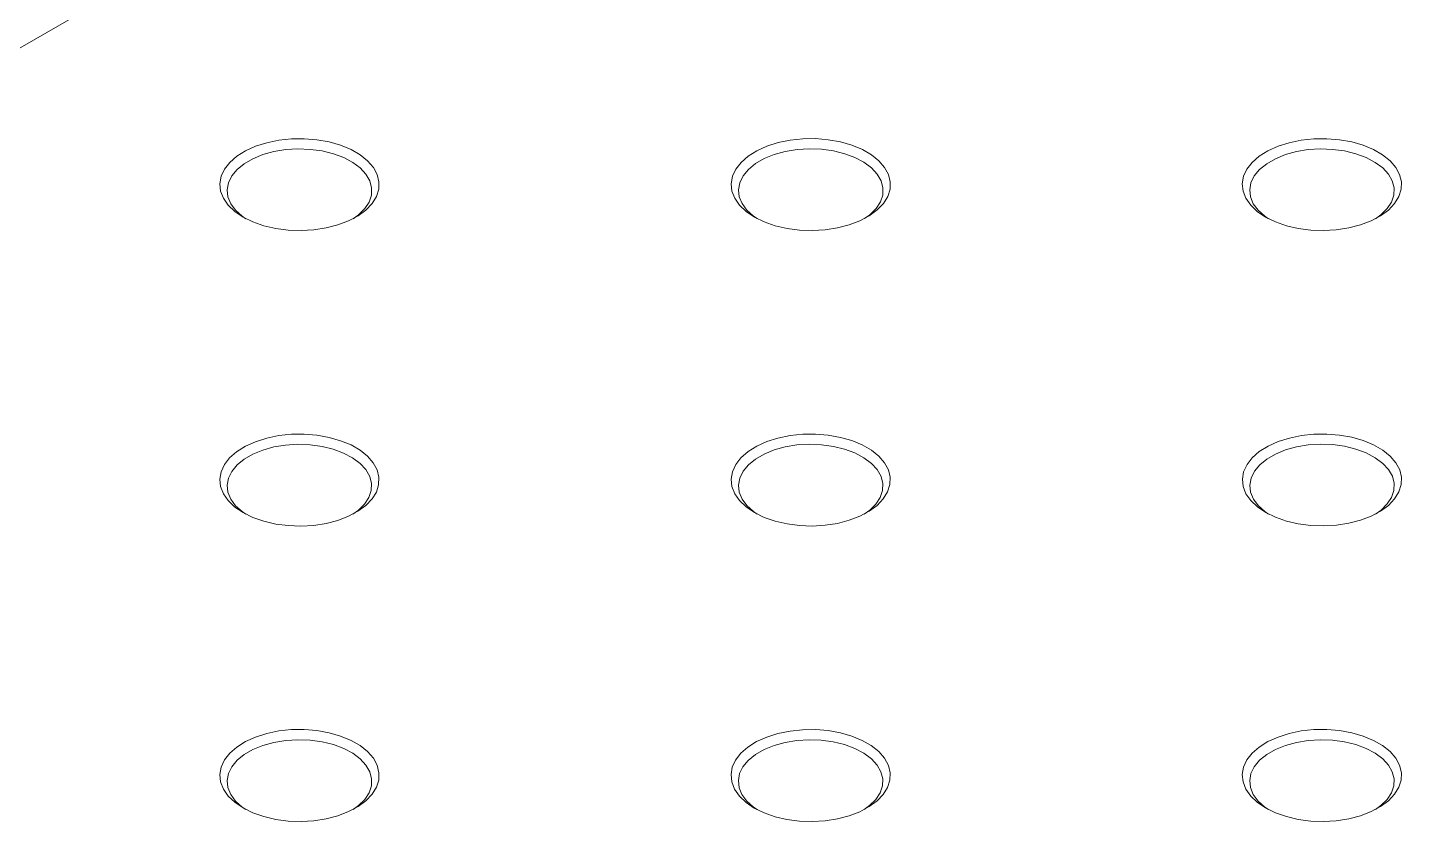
# Model space of a CAD drawing. Header units: millimetres. Extents: x 2 to 278, y 1 to 215.
# Drawn here: x 33.44 to 57.19, y 173 to 186.71 of the extents above; entities that cross this region are included whole.
import ezdxf

# ---------------------------------------------------------------- set-up
doc = ezdxf.new("R2010")
doc.units = ezdxf.units.MM

msp = doc.modelspace()

# ---------------------------------------------------------------- linework, layer by layer
at = {"color": 7, "linetype": 'Continuous', "lineweight": 18}
msp.add_line((50.097, 196.051), (17.26, 177.094), dxfattribs=at)
at = {"color": 7, "linetype": 'Continuous', "lineweight": 18, "flags": 128}
for points in [[(37.166, 183.435), (37.023, 183.533), (36.908, 183.642), (36.825, 183.761), (36.776, 183.886), (36.763, 184.013), (36.785, 184.141), (36.843, 184.264), (36.934, 184.381), (37.056, 184.488), (37.206, 184.582), (37.381, 184.661), (37.575, 184.722), (37.783, 184.765), (38.001, 184.788), (38.223, 184.791), (38.442, 184.773), (38.654, 184.735), (38.852, 184.678), (39.032, 184.603), (39.189, 184.512), (39.318, 184.409), (39.417, 184.294), (39.483, 184.172), (39.514, 184.045), (39.51, 183.917), (39.47, 183.792), (39.395, 183.671), (39.289, 183.559), (39.152, 183.458), (38.989, 183.372), (38.804, 183.301), (38.602, 183.249), (38.388, 183.215), (38.168, 183.203), (37.946, 183.21), (37.73, 183.238), (37.525, 183.286), (37.335, 183.352), (37.166, 183.435)], [(39.067, 183.409), (39.16, 183.477), (39.268, 183.583), (39.342, 183.697), (39.383, 183.817), (39.387, 183.94), (39.356, 184.061), (39.289, 184.177), (39.19, 184.285), (39.06, 184.382), (38.904, 184.465), (38.726, 184.531), (38.531, 184.579), (38.325, 184.607), (38.113, 184.615), (37.902, 184.602), (37.698, 184.569), (37.507, 184.516), (37.334, 184.445), (37.184, 184.359), (37.062, 184.259), (36.97, 184.148), (36.913, 184.031), (36.89, 183.909), (36.904, 183.787), (36.953, 183.668), (37.036, 183.555), (37.151, 183.452), (37.213, 183.409)], [(46.006, 183.436), (45.863, 183.534), (45.748, 183.643), (45.665, 183.762), (45.617, 183.886), (45.603, 184.014), (45.625, 184.141), (45.683, 184.265), (45.774, 184.382), (45.896, 184.488), (46.046, 184.582), (46.221, 184.661), (46.415, 184.723), (46.623, 184.766), (46.841, 184.789), (47.063, 184.792), (47.282, 184.774), (47.494, 184.736), (47.692, 184.678), (47.872, 184.604), (48.029, 184.513), (48.158, 184.409), (48.257, 184.295), (48.323, 184.173), (48.354, 184.046), (48.35, 183.918), (48.31, 183.792), (48.236, 183.672), (48.129, 183.56), (47.992, 183.459), (47.829, 183.372), (47.644, 183.302), (47.442, 183.249), (47.228, 183.216), (47.008, 183.203), (46.786, 183.211), (46.57, 183.239), (46.365, 183.287), (46.175, 183.353), (46.006, 183.436)], [(47.907, 183.41), (48, 183.478), (48.108, 183.583), (48.183, 183.698), (48.223, 183.818), (48.227, 183.94), (48.196, 184.061), (48.13, 184.178), (48.03, 184.286), (47.9, 184.383), (47.744, 184.465), (47.566, 184.532), (47.371, 184.58), (47.165, 184.608), (46.953, 184.616), (46.743, 184.603), (46.539, 184.57), (46.347, 184.517), (46.174, 184.446), (46.024, 184.36), (45.902, 184.26), (45.81, 184.149), (45.753, 184.031), (45.73, 183.91), (45.744, 183.788), (45.793, 183.669), (45.876, 183.556), (45.991, 183.453), (46.053, 183.41)], [(54.844, 183.435), (54.7, 183.533), (54.586, 183.642), (54.503, 183.761), (54.454, 183.886), (54.441, 184.013), (54.463, 184.141), (54.52, 184.264), (54.611, 184.381), (54.733, 184.488), (54.884, 184.582), (55.058, 184.661), (55.252, 184.722), (55.461, 184.765), (55.679, 184.788), (55.901, 184.791), (56.12, 184.773), (56.332, 184.735), (56.53, 184.678), (56.71, 184.603), (56.866, 184.512), (56.996, 184.409), (57.095, 184.294), (57.161, 184.172), (57.192, 184.045), (57.187, 183.917), (57.148, 183.792), (57.073, 183.671), (56.966, 183.559), (56.83, 183.458), (56.667, 183.372), (56.482, 183.301), (56.28, 183.249), (56.066, 183.215), (55.845, 183.203), (55.624, 183.21), (55.408, 183.238), (55.202, 183.286), (55.013, 183.352), (54.844, 183.435)], [(56.744, 183.409), (56.838, 183.477), (56.945, 183.583), (57.02, 183.697), (57.06, 183.817), (57.065, 183.94), (57.034, 184.061), (56.967, 184.177), (56.868, 184.285), (56.738, 184.382), (56.582, 184.465), (56.404, 184.531), (56.209, 184.579), (56.002, 184.607), (55.791, 184.615), (55.58, 184.602), (55.376, 184.569), (55.185, 184.516), (55.012, 184.445), (54.862, 184.359), (54.739, 184.259), (54.648, 184.148), (54.59, 184.031), (54.568, 183.909), (54.581, 183.787), (54.63, 183.668), (54.713, 183.555), (54.828, 183.452), (54.891, 183.409)], [(37.165, 178.332), (37.021, 178.429), (36.907, 178.539), (36.824, 178.658), (36.775, 178.782), (36.762, 178.91), (36.784, 179.037), (36.841, 179.161), (36.932, 179.278), (37.054, 179.384), (37.205, 179.478), (37.379, 179.557), (37.573, 179.619), (37.782, 179.662), (38, 179.685), (38.222, 179.688), (38.441, 179.67), (38.653, 179.632), (38.851, 179.574), (39.031, 179.5), (39.187, 179.409), (39.317, 179.305), (39.416, 179.191), (39.482, 179.069), (39.513, 178.942), (39.508, 178.814), (39.469, 178.688), (39.394, 178.568), (39.287, 178.456), (39.151, 178.355), (38.988, 178.268), (38.803, 178.198), (38.601, 178.145), (38.387, 178.112), (38.166, 178.099), (37.945, 178.107), (37.729, 178.135), (37.523, 178.183), (37.334, 178.249), (37.165, 178.332)], [(46.005, 178.333), (45.861, 178.43), (45.747, 178.54), (45.664, 178.658), (45.615, 178.783), (45.602, 178.911), (45.624, 179.038), (45.682, 179.162), (45.772, 179.278), (45.895, 179.385), (46.045, 179.479), (46.219, 179.558), (46.413, 179.62), (46.622, 179.663), (46.84, 179.686), (47.062, 179.688), (47.281, 179.67), (47.493, 179.632), (47.691, 179.575), (47.871, 179.5), (48.027, 179.41), (48.157, 179.306), (48.256, 179.192), (48.322, 179.069), (48.353, 178.943), (48.349, 178.815), (48.309, 178.689), (48.234, 178.569), (48.127, 178.457), (47.991, 178.356), (47.828, 178.269), (47.643, 178.199), (47.441, 178.146), (47.227, 178.113), (47.006, 178.1), (46.785, 178.108), (46.569, 178.136), (46.363, 178.184), (46.174, 178.25), (46.005, 178.333)], [(54.845, 178.333), (54.702, 178.431), (54.587, 178.54), (54.504, 178.659), (54.455, 178.784), (54.442, 178.912), (54.464, 179.039), (54.522, 179.162), (54.613, 179.279), (54.735, 179.386), (54.885, 179.48), (55.06, 179.559), (55.254, 179.62), (55.462, 179.663), (55.68, 179.686), (55.902, 179.689), (56.121, 179.671), (56.333, 179.633), (56.531, 179.576), (56.711, 179.501), (56.868, 179.411), (56.997, 179.307), (57.096, 179.192), (57.162, 179.07), (57.193, 178.944), (57.189, 178.816), (57.149, 178.69), (57.074, 178.569), (56.968, 178.457), (56.831, 178.357), (56.668, 178.27), (56.483, 178.199), (56.281, 178.147), (56.067, 178.114), (55.847, 178.101), (55.625, 178.109), (55.409, 178.137), (55.204, 178.184), (55.014, 178.251), (54.845, 178.333)], [(39.065, 178.306), (39.159, 178.374), (39.266, 178.479), (39.341, 178.594), (39.381, 178.714), (39.386, 178.836), (39.355, 178.957), (39.288, 179.074), (39.189, 179.182), (39.059, 179.279), (38.903, 179.361), (38.725, 179.428), (38.53, 179.476), (38.323, 179.504), (38.112, 179.512), (37.901, 179.499), (37.697, 179.466), (37.506, 179.413), (37.333, 179.342), (37.183, 179.256), (37.06, 179.156), (36.969, 179.045), (36.911, 178.927), (36.889, 178.806), (36.902, 178.684), (36.951, 178.564), (37.034, 178.452), (37.149, 178.349), (37.212, 178.306)], [(47.905, 178.307), (47.999, 178.374), (48.106, 178.48), (48.181, 178.595), (48.222, 178.715), (48.226, 178.837), (48.195, 178.958), (48.128, 179.074), (48.029, 179.182), (47.899, 179.279), (47.743, 179.362), (47.565, 179.428), (47.37, 179.476), (47.164, 179.505), (46.952, 179.513), (46.741, 179.5), (46.537, 179.466), (46.346, 179.414), (46.173, 179.343), (46.023, 179.256), (45.901, 179.156), (45.809, 179.046), (45.751, 178.928), (45.729, 178.806), (45.742, 178.684), (45.791, 178.565), (45.875, 178.453), (45.99, 178.35), (46.052, 178.307)], [(56.746, 178.308), (56.839, 178.375), (56.947, 178.481), (57.021, 178.595), (57.062, 178.715), (57.066, 178.838), (57.035, 178.959), (56.968, 179.075), (56.869, 179.183), (56.739, 179.28), (56.583, 179.363), (56.405, 179.429), (56.21, 179.477), (56.004, 179.506), (55.792, 179.513), (55.581, 179.5), (55.377, 179.467), (55.186, 179.414), (55.013, 179.344), (54.863, 179.257), (54.741, 179.157), (54.649, 179.047), (54.592, 178.929), (54.569, 178.807), (54.583, 178.685), (54.632, 178.566), (54.715, 178.453), (54.83, 178.351), (54.892, 178.308)], [(37.166, 173.23), (37.023, 173.328), (36.908, 173.437), (36.825, 173.556), (36.776, 173.681), (36.763, 173.808), (36.785, 173.936), (36.843, 174.059), (36.934, 174.176), (37.056, 174.283), (37.206, 174.377), (37.381, 174.455), (37.575, 174.517), (37.783, 174.56), (38.001, 174.583), (38.223, 174.586), (38.442, 174.568), (38.654, 174.53), (38.852, 174.473), (39.032, 174.398), (39.189, 174.307), (39.318, 174.204), (39.417, 174.089), (39.483, 173.967), (39.514, 173.84), (39.51, 173.712), (39.47, 173.587), (39.395, 173.466), (39.289, 173.354), (39.152, 173.253), (38.989, 173.167), (38.804, 173.096), (38.602, 173.043), (38.388, 173.01), (38.168, 172.998), (37.946, 173.005), (37.73, 173.033), (37.525, 173.081), (37.335, 173.147), (37.166, 173.23)], [(39.067, 173.204), (39.16, 173.272), (39.268, 173.377), (39.342, 173.492), (39.383, 173.612), (39.387, 173.735), (39.356, 173.856), (39.289, 173.972), (39.19, 174.08), (39.06, 174.177), (38.904, 174.26), (38.726, 174.326), (38.531, 174.374), (38.325, 174.402), (38.113, 174.41), (37.902, 174.397), (37.698, 174.364), (37.507, 174.311), (37.334, 174.24), (37.184, 174.154), (37.062, 174.054), (36.97, 173.943), (36.913, 173.826), (36.89, 173.704), (36.904, 173.582), (36.953, 173.463), (37.036, 173.35), (37.151, 173.247), (37.213, 173.204)], [(46.004, 173.229), (45.86, 173.327), (45.745, 173.436), (45.663, 173.555), (45.614, 173.68), (45.601, 173.808), (45.623, 173.935), (45.68, 174.058), (45.771, 174.175), (45.893, 174.282), (46.044, 174.376), (46.218, 174.455), (46.412, 174.516), (46.621, 174.559), (46.839, 174.582), (47.06, 174.585), (47.28, 174.567), (47.491, 174.529), (47.69, 174.472), (47.87, 174.397), (48.026, 174.307), (48.156, 174.203), (48.255, 174.088), (48.321, 173.966), (48.352, 173.84), (48.347, 173.712), (48.307, 173.586), (48.233, 173.465), (48.126, 173.353), (47.989, 173.253), (47.827, 173.166), (47.642, 173.095), (47.44, 173.043), (47.226, 173.01), (47.005, 172.997), (46.784, 173.004), (46.568, 173.033), (46.362, 173.08), (46.172, 173.147), (46.004, 173.229)], [(47.904, 173.204), (47.998, 173.271), (48.105, 173.377), (48.18, 173.491), (48.22, 173.611), (48.225, 173.734), (48.193, 173.855), (48.127, 173.971), (48.028, 174.079), (47.898, 174.176), (47.742, 174.259), (47.564, 174.325), (47.369, 174.373), (47.162, 174.401), (46.951, 174.409), (46.74, 174.396), (46.536, 174.363), (46.345, 174.31), (46.172, 174.24), (46.022, 174.153), (45.899, 174.053), (45.808, 173.943), (45.75, 173.825), (45.728, 173.703), (45.741, 173.581), (45.79, 173.462), (45.873, 173.349), (45.988, 173.247), (46.051, 173.204)], [(54.844, 173.23), (54.7, 173.328), (54.586, 173.437), (54.503, 173.556), (54.454, 173.681), (54.441, 173.808), (54.463, 173.936), (54.52, 174.059), (54.611, 174.176), (54.733, 174.283), (54.884, 174.377), (55.058, 174.455), (55.252, 174.517), (55.461, 174.56), (55.679, 174.583), (55.901, 174.586), (56.12, 174.568), (56.332, 174.53), (56.53, 174.473), (56.71, 174.398), (56.866, 174.307), (56.996, 174.204), (57.095, 174.089), (57.161, 173.967), (57.192, 173.84), (57.187, 173.712), (57.148, 173.587), (57.073, 173.466), (56.966, 173.354), (56.83, 173.253), (56.667, 173.167), (56.482, 173.096), (56.28, 173.043), (56.066, 173.01), (55.845, 172.998), (55.624, 173.005), (55.408, 173.033), (55.202, 173.081), (55.013, 173.147), (54.844, 173.23)], [(56.744, 173.204), (56.838, 173.272), (56.945, 173.377), (57.02, 173.492), (57.06, 173.612), (57.065, 173.735), (57.034, 173.856), (56.967, 173.972), (56.868, 174.08), (56.738, 174.177), (56.582, 174.26), (56.404, 174.326), (56.209, 174.374), (56.002, 174.402), (55.791, 174.41), (55.58, 174.397), (55.376, 174.364), (55.185, 174.311), (55.012, 174.24), (54.862, 174.154), (54.739, 174.054), (54.648, 173.943), (54.59, 173.826), (54.568, 173.704), (54.581, 173.582), (54.63, 173.463), (54.713, 173.35), (54.828, 173.247), (54.891, 173.204)]]:
    msp.add_lwpolyline(points, dxfattribs=at)

doc.saveas('drawing.dxf')
